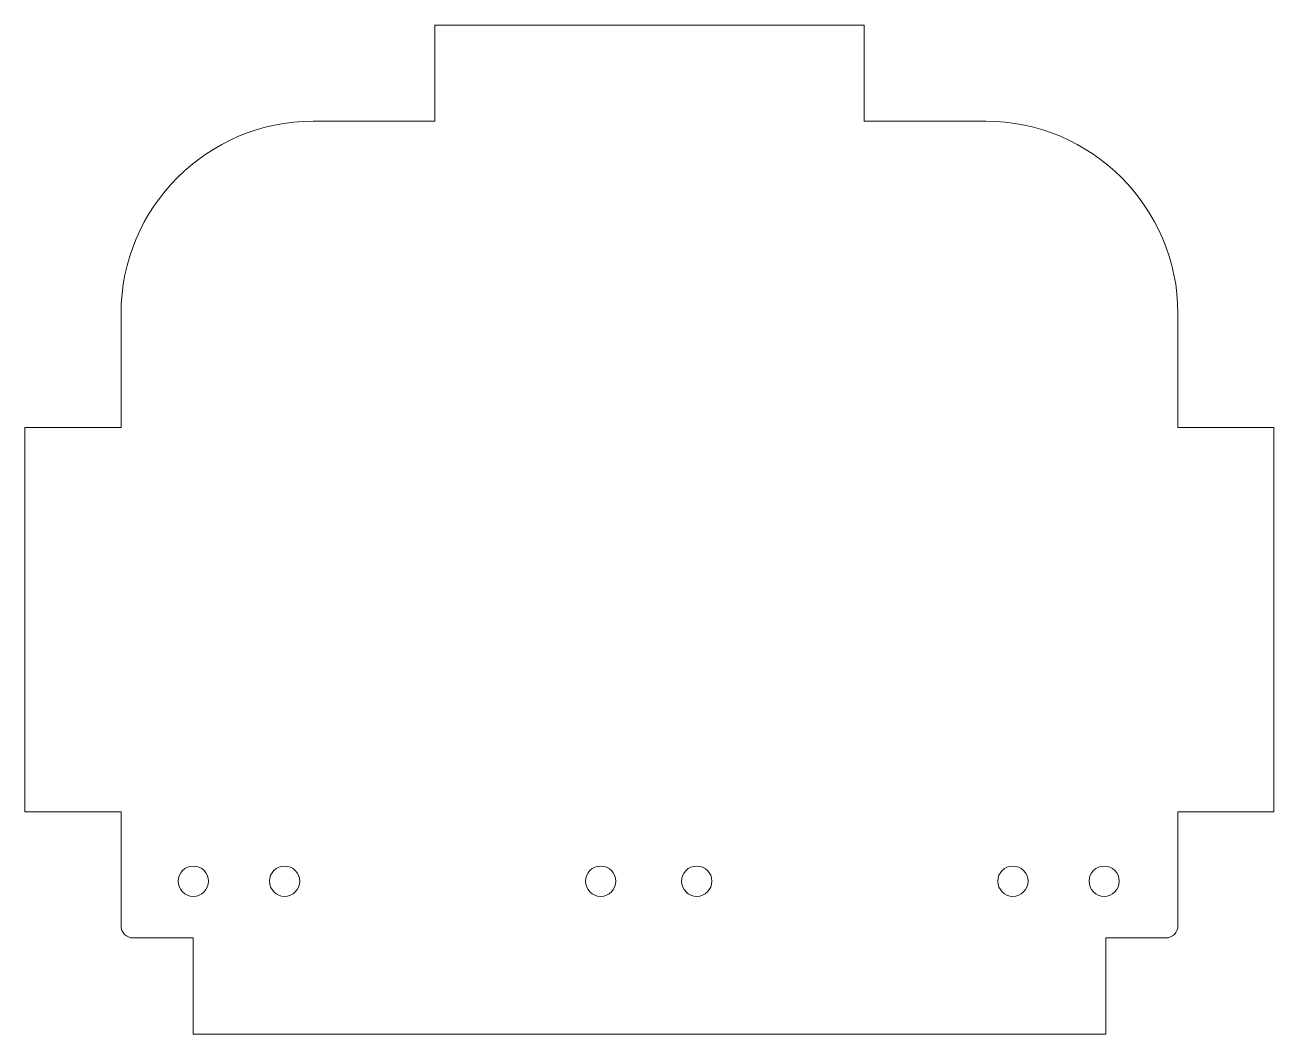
# Model space of a CAD drawing. Header units: inches. Extents: x -7.3 to 5.7, y -2.7 to 7.8.
import ezdxf

# ---------------------------------------------------------------- set-up
doc = ezdxf.new("R2010")
doc.units = ezdxf.units.IN
doc.header["$MEASUREMENT"] = 0
doc.layers.add('Layer 2', color=7, linetype='Continuous')

msp = doc.modelspace()

# ---------------------------------------------------------------- linework, layer by layer
at = {"layer": 'Layer 2', "lineweight": 9}
msp.add_open_spline([(-6.306, 4.827), (-6.306, 5.927), (-5.406, 6.827), (-4.306, 6.827), (-4.306, 6.827), (-4.306, 6.827), (-3.039, 6.827), (-3.039, 6.827), (-3.039, 6.827), (-3.039, 6.827), (-3.039, 7.827), (-3.039, 7.827), (-3.039, 7.827), (-3.039, 7.827), (1.428, 7.827), (1.428, 7.827), (1.428, 7.827), (1.428, 7.827), (1.428, 6.827), (1.428, 6.827), (1.428, 6.827), (1.428, 6.827), (2.694, 6.827), (2.694, 6.827), (2.694, 6.827), (3.794, 6.827), (4.694, 5.927), (4.694, 4.827), (4.694, 4.827), (4.694, 4.827), (4.694, 3.64), (4.694, 3.64), (4.694, 3.64), (4.694, 3.64), (5.694, 3.64), (5.694, 3.64), (5.694, 3.64), (5.694, 3.64), (5.694, -0.36), (5.694, -0.36), (5.694, -0.36), (5.694, -0.36), (4.694, -0.36), (4.694, -0.36), (4.694, -0.36), (4.694, -0.36), (4.694, -1.548), (4.694, -1.548), (4.694, -1.548), (4.694, -1.616), (4.638, -1.673), (4.569, -1.673), (4.569, -1.673), (4.569, -1.673), (3.944, -1.673), (3.944, -1.673), (3.944, -1.673), (3.944, -1.673), (3.944, -2.673), (3.944, -2.673), (3.944, -2.673), (3.944, -2.673), (-5.556, -2.673), (-5.556, -2.673), (-5.556, -2.673), (-5.556, -2.673), (-5.556, -1.673), (-5.556, -1.673), (-5.556, -1.673), (-5.556, -1.673), (-6.181, -1.673), (-6.181, -1.673), (-6.181, -1.673), (-6.25, -1.673), (-6.306, -1.616), (-6.306, -1.548), (-6.306, -1.548), (-6.306, -1.548), (-6.306, -0.36), (-6.306, -0.36), (-6.306, -0.36), (-6.306, -0.36), (-7.306, -0.36), (-7.306, -0.36), (-7.306, -0.36), (-7.306, -0.36), (-7.306, 3.64), (-7.306, 3.64), (-7.306, 3.64), (-7.306, 3.64), (-6.306, 3.64), (-6.306, 3.64), (-6.306, 3.64), (-6.306, 3.64), (-6.306, 4.827), (-6.306, 4.827)], degree=3, knots=[0, 0, 0, 0, 0.04, 0.04, 0.04, 0.04, 0.08, 0.08, 0.08, 0.08, 0.12, 0.12, 0.12, 0.12, 0.16, 0.16, 0.16, 0.16, 0.2, 0.2, 0.2, 0.2, 0.24, 0.24, 0.24, 0.24, 0.28, 0.28, 0.28, 0.28, 0.32, 0.32, 0.32, 0.32, 0.36, 0.36, 0.36, 0.36, 0.4, 0.4, 0.4, 0.4, 0.44, 0.44, 0.44, 0.44, 0.48, 0.48, 0.48, 0.48, 0.52, 0.52, 0.52, 0.52, 0.56, 0.56, 0.56, 0.56, 0.6, 0.6, 0.6, 0.6, 0.64, 0.64, 0.64, 0.64, 0.68, 0.68, 0.68, 0.68, 0.72, 0.72, 0.72, 0.72, 0.76, 0.76, 0.76, 0.76, 0.8, 0.8, 0.8, 0.8, 0.84, 0.84, 0.84, 0.84, 0.88, 0.88, 0.88, 0.88, 0.92, 0.92, 0.92, 0.92, 1, 1, 1, 1], dxfattribs=at)
at = {"layer": 'Layer 2', "color": 1, "lineweight": 9}
for points in [[(-5.396, -1.082), (-5.396, -1.169), (-5.467, -1.24), (-5.554, -1.24), (-5.554, -1.24), (-5.641, -1.24), (-5.711, -1.169), (-5.711, -1.082), (-5.711, -1.082), (-5.711, -0.995), (-5.641, -0.925), (-5.554, -0.925), (-5.554, -0.925), (-5.467, -0.925), (-5.396, -0.995), (-5.396, -1.082)], [(-4.446, -1.082), (-4.446, -1.169), (-4.517, -1.24), (-4.604, -1.24), (-4.604, -1.24), (-4.691, -1.24), (-4.761, -1.169), (-4.761, -1.082), (-4.761, -1.082), (-4.761, -0.995), (-4.691, -0.925), (-4.604, -0.925), (-4.604, -0.925), (-4.517, -0.925), (-4.446, -0.995), (-4.446, -1.082)], [(-1.156, -1.082), (-1.156, -1.169), (-1.227, -1.24), (-1.314, -1.24), (-1.314, -1.24), (-1.401, -1.24), (-1.471, -1.169), (-1.471, -1.082), (-1.471, -1.082), (-1.471, -0.995), (-1.401, -0.925), (-1.314, -0.925), (-1.314, -0.925), (-1.227, -0.925), (-1.156, -0.995), (-1.156, -1.082)], [(-0.156, -1.082), (-0.156, -1.169), (-0.227, -1.24), (-0.314, -1.24), (-0.314, -1.24), (-0.401, -1.24), (-0.471, -1.169), (-0.471, -1.082), (-0.471, -1.082), (-0.471, -0.995), (-0.401, -0.925), (-0.314, -0.925), (-0.314, -0.925), (-0.227, -0.925), (-0.156, -0.995), (-0.156, -1.082)], [(3.134, -1.082), (3.134, -1.169), (3.063, -1.24), (2.976, -1.24), (2.976, -1.24), (2.889, -1.24), (2.819, -1.169), (2.819, -1.082), (2.819, -1.082), (2.819, -0.995), (2.889, -0.925), (2.976, -0.925), (2.976, -0.925), (3.063, -0.925), (3.134, -0.995), (3.134, -1.082)], [(4.084, -1.082), (4.084, -1.169), (4.013, -1.24), (3.926, -1.24), (3.926, -1.24), (3.839, -1.24), (3.769, -1.169), (3.769, -1.082), (3.769, -1.082), (3.769, -0.995), (3.839, -0.925), (3.926, -0.925), (3.926, -0.925), (4.013, -0.925), (4.084, -0.995), (4.084, -1.082)]]:
    msp.add_open_spline(points, degree=3, knots=[0, 0, 0, 0, 0.2, 0.2, 0.2, 0.2, 0.4, 0.4, 0.4, 0.4, 0.6, 0.6, 0.6, 0.6, 1, 1, 1, 1], dxfattribs=at)

doc.saveas('drawing.dxf')
